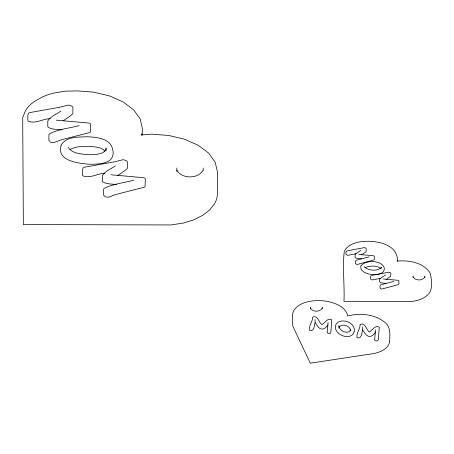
<?xml version="1.0" encoding="UTF-8"?>
<svg xmlns="http://www.w3.org/2000/svg" width="454" height="454" viewBox="0 0 454 454"><rect width="100%" height="100%" fill="white"/><g stroke="black" fill="none" stroke-linecap="round" stroke-linejoin="round"><path stroke-width="0.68" d="M375.299 331.999L374.641 340.154L376.553 341.045L377.813 340.602L378.352 339.45L379.277 327.232C375.464 324.406 372.331 330.518 369.312 332.044C366.463 329.848 364.965 321.937 360.181 324.457C360.164 329.207 356.152 332.958 356.946 337.566C361.435 340.023 361.912 332.663 362.479 329.973M328.055 322.556L327.147 332.81L329.059 333.696L330.319 333.259L330.864 332.101L331.789 319.888C327.975 317.057 324.843 323.169 321.824 324.695C318.969 322.505 317.477 314.588 312.687 317.113C312.67 321.858 308.663 325.614 309.452 330.223C313.941 332.674 314.418 325.314 314.991 322.629M350.726 329.462C348.661 335.341 338.888 330.892 338.945 325.671L338.945 328.111C340.704 322.544 350.221 325.518 350.698 330.779M203.165 170.068C198.534 179.177 181.492 179.177 176.861 170.068M322.278 308.118C320.195 312.216 312.528 312.216 310.445 308.118M424.893 276.889C422.81 280.986 415.138 280.986 413.055 276.889M328.055 324.996C322.709 332.192 318.458 329.122 315.076 322.051L315.076 319.61M63.083 120.877L70.631 115.747L72.453 114.045L72.901 113.057L72.901 107.632L72.629 106.889L71.386 105.901L68.514 105.039L59.803 107.223L29.669 112.615L28.721 113.142L27.819 114.953L27.819 120.378L28.233 121.184C35.276 124.3 43.017 118.619 50.337 118.653M117.711 175.505L125.264 170.375L127.08 168.672L127.529 167.685L127.529 162.26L127.256 161.516L126.019 160.529L123.142 159.666L114.431 161.851L84.296 167.242L83.349 167.77L82.446 169.58L82.446 175.006L82.861 175.811C89.903 178.927 97.65 173.246 104.965 173.28M361.594 254.927L366.072 251.675L366.27 248.792L365.589 248.009L364.295 247.623L348.184 250.665L346.391 251.266L345.982 252.083L345.982 254.524L347.565 255.381L356.118 253.746M386.172 279.511L390.656 276.259L390.854 273.37L390.173 272.593L388.879 272.201L372.768 275.249L370.975 275.85L370.566 276.668L370.566 279.108L372.149 279.959L380.702 278.33M60.745 111.196C56.534 114.442 50.632 116.218 47.784 120.9L47.784 126.325L48.181 127.307C52.375 129.719 57.51 129.328 62.164 129.895M115.373 165.823C111.162 169.07 105.26 170.846 102.411 175.528L102.411 180.953L102.808 181.935C107.002 184.347 112.138 183.955 116.797 184.523M360.799 250.392L355.232 254.229L354.971 257.202L355.862 258.037L357.15 258.366L361.441 258.808M385.384 274.976L379.816 278.813L379.555 281.781L380.446 282.621L381.735 282.944L386.025 283.392M70.171 149.394C76.397 146.154 83.695 146.165 90.539 146.449C95.408 147.124 101.6 146.937 104.902 151.216M365.044 267.582C369.851 265.794 376.837 264.96 380.872 268.654M79.161 125.588C69.28 128.351 58.328 129.044 49.242 134.009L48.89 134.957L48.89 140.388L50.632 142.25L53.782 142.618L60.881 139.94L89.818 132.534L90.437 132.023L90.692 124.43L90.17 123.545L88.961 123.068L56.364 120.151M133.788 180.215C123.908 182.979 112.955 183.671 103.87 188.637L103.518 189.59L103.518 195.016L105.26 196.877L108.41 197.246L115.509 194.567L144.446 187.162L145.064 186.651L145.32 179.058L144.803 178.178L143.589 177.696L110.992 174.779M369.091 256.868L356.191 260.244L355.465 261.084L355.465 263.53L356.872 264.563L373.886 259.994L374.306 259.302L374.278 256.345L373.5 255.733L358.83 254.422M393.669 281.452L380.77 284.828L380.049 285.668L380.049 288.108L381.456 289.141L398.464 284.579L398.89 283.886L398.862 280.93L398.079 280.317L383.414 279.006M141.018 134.98L151.727 134.168L168.74 135.462L184.596 139.253L198.216 145.286L208.664 153.146L215.23 162.299L217.409 171.845L217.409 193.506L217.069 197.167L216.132 200.503L214.583 203.761L209.731 209.907L202.734 215.315L193.898 219.747L183.643 222.988L171.067 224.951L23.347 224.582L22.7 117.631L25.435 110.765L27.717 107.467L30.673 104.363L34.266 101.486L43.119 96.588L48.255 94.642L53.759 93.076L65.558 91.146L77.685 90.913L93.694 92.134L109.556 95.925L123.17 101.957L133.618 109.817L140.184 118.971L142.425 128.8L142.425 135.088M396.927 261.095C408.855 260.029 423.542 262.384 430.318 273.387C431.538 279.375 432.611 286.287 430.029 292.047C425.852 298.511 417.708 300.877 410.45 301.587L343.973 301.416C344.705 284.93 342.35 267.956 344.251 251.647C344.875 249.967 345.982 248.542 347.27 247.317C350.199 244.723 353.899 243.185 357.661 242.237C371.951 239.377 397.795 242.294 397.556 261.101M364.131 266.668C368.046 270.76 376.837 271.441 381.156 267.735L381.167 267.003L381.167 268.223M68.14 147.357C72.322 153.849 81.55 153.951 88.49 154.74C94.233 154.349 102.366 155.092 105.981 149.735L105.998 148.1L105.998 150.813M424.893 275.987L424.893 277.377M413.055 275.987L413.055 277.377M375.549 329.899L375.549 332.339C370.197 339.541 365.947 336.471 362.564 329.394L362.564 326.954M322.278 307.216L322.278 308.612M310.445 307.216L310.445 308.612M203.165 168.071L203.165 170.165M176.861 168.071L176.861 171.567M141.319 133.669L141.319 135.065M354.103 331.829C351.209 341.516 333.349 334.899 335.5 325.422C338.945 316.665 356.492 321.824 354.103 331.829M389.657 341.17C388.959 348.57 380.866 351.873 374.578 353.416L310.292 363.183L292.807 326.159C292.853 320.411 290.935 313.476 295.094 308.669C297.376 306.041 300.474 304.276 303.692 303.022C310.842 300.344 318.68 300.281 326.176 301.133C334.666 302.778 345.744 306.416 347.736 315.995C360.391 312.772 375.299 314.117 385.503 322.879C390.815 327.618 389.861 334.814 389.657 341.17M61.052 145.535C56.608 161.295 78.718 163.19 88.865 164.246C98.518 164.269 116.167 164.172 112.706 149.519C110.543 138.277 96.339 137.17 87.032 136.733C78.326 137.301 65.688 136.211 61.052 145.535M360.941 265.845C358.161 275.822 386.28 278.484 384.186 267.639C381.366 259.915 365.442 259.733 360.941 265.845"/></g></svg>
